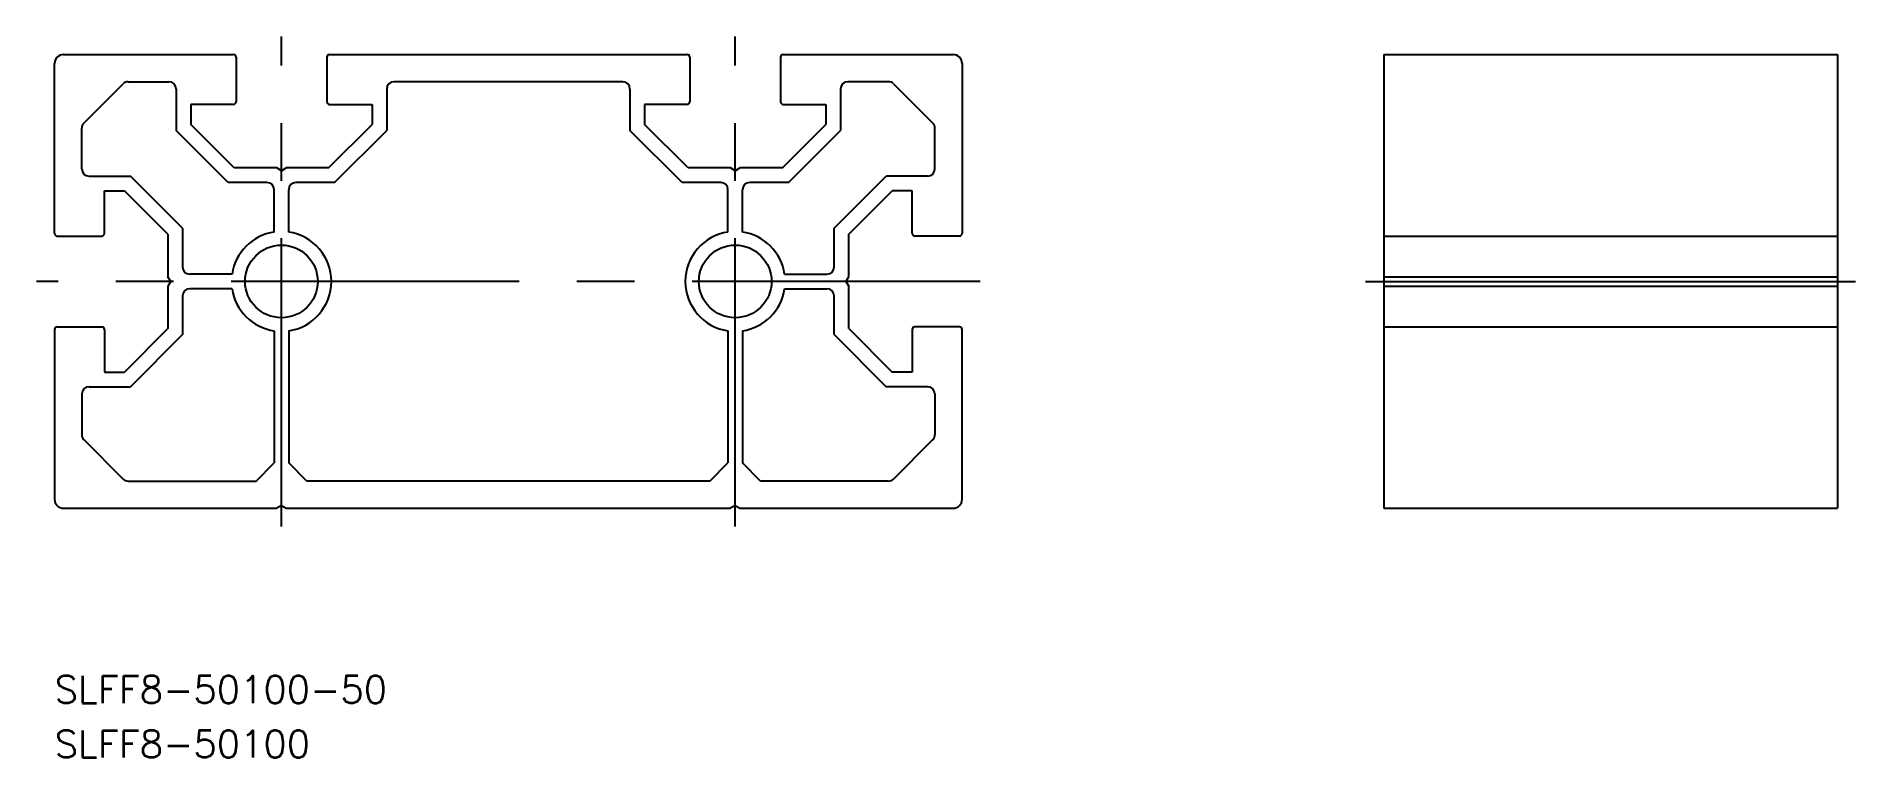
# Model space of a CAD drawing. Extents: x -27 to 173, y -52 to 27.
import ezdxf

# ---------------------------------------------------------------- set-up
doc = ezdxf.new("R2010")
doc.units = 0
doc.linetypes.add('CENTER', pattern=[50.8, 31.75, -6.35, 6.35, -6.35])
doc.layers.get('0').update_dxf_attribs({"linetype": 'CONTINUOUS'})
doc.layers.add('CENTER', color=1, linetype='CENTER')
doc.styles.get("Standard").update_dxf_attribs({"font": 'txt.shx', "height": 3, "bigfont": 'bigfont.shx'})

# ---------------------------------------------------------------- blocks, each defined once
blk = doc.blocks.new('*U5')
at = {"color": 7, "linetype": 'CONTINUOUS'}
blk.add_text('SLFF8-50100-50', height=3, dxfattribs=at).set_placement((-25, -46.47))
blk = doc.blocks.new('*U6')
at = {"color": 7, "linetype": 'CONTINUOUS'}
blk.add_text('SLFF8-50100', height=3, dxfattribs=at).set_placement((-25, -52.47))

msp = doc.modelspace()

# ---------------------------------------------------------------- linework, layer by layer
at = {"color": 7, "linetype": 'CONTINUOUS'}
for p, q in [((-24, 25), (-5.3, 25)), ((-5, 24.7), (-5, 19.8)), ((5, 24.7), (5, 19.8)), ((5.3, 25), (44.7, 25)), ((45, 24.7), (45, 19.8)), ((55, 24.7), (55, 19.8)), ((55.3, 25), (74, 25)), ((121.45, 25), (171.45, 25)), ((121.45, 25), (121.45, -25)), ((171.45, 25), (171.45, -25)), ((-25, 5.3), (-25, 24)), ((75, 24), (75, 5.3)), ((-21.77, 17.43), (-17.43, 21.77)), ((-16.87, 22), (-12.4, 22)), ((-11.6, 21.2), (-11.6, 16.64)), ((11.6, 21.2), (11.6, 16.64)), ((37.6, 22), (12.4, 22)), ((38.4, 21.2), (38.4, 16.64)), ((61.6, 21.2), (61.6, 16.64)), ((66.87, 22), (62.4, 22)), ((67.43, 21.77), (71.77, 17.43)), ((-5.3, 19.5), (-10, 19.5)), ((-10, 19.5), (-10, 17.3)), ((5.3, 19.5), (10, 19.5)), ((10, 19.5), (10, 17.3)), ((44.7, 19.5), (40, 19.5)), ((40, 19.5), (40, 17.3)), ((55.3, 19.5), (60, 19.5)), ((60, 19.5), (60, 17.3)), ((-22, 12.4), (-22, 16.87)), ((-5.86, 10.9), (-11.6, 16.64)), ((-5.2, 12.5), (-10, 17.3)), ((5.2, 12.5), (10, 17.3)), ((5.86, 10.9), (11.6, 16.64)), ((44.14, 10.9), (38.4, 16.64)), ((44.8, 12.5), (40, 17.3)), ((55.2, 12.5), (60, 17.3)), ((55.86, 10.9), (61.6, 16.64)), ((72, 12.4), (72, 16.87)), ((-0.52, 12.5), (-5.2, 12.5)), ((0, 12.2), (-0.52, 12.5)), ((0, 12.2), (0.52, 12.5)), ((5.2, 12.5), (0.52, 12.5)), ((49.48, 12.5), (44.8, 12.5)), ((50, 12.2), (49.48, 12.5)), ((50, 12.2), (50.52, 12.5)), ((55.2, 12.5), (50.52, 12.5)), ((-21.2, 11.6), (-16.64, 11.6)), ((-10.9, 5.86), (-16.64, 11.6)), ((-1.6, 10.9), (-5.86, 10.9)), ((-0.8, 5.44), (-0.8, 10.1)), ((0.8, 5.44), (0.8, 10.1)), ((5.86, 10.9), (1.6, 10.9)), ((48.4, 10.9), (44.14, 10.9)), ((49.2, 5.44), (49.2, 10.1)), ((50.8, 5.44), (50.8, 10.1)), ((55.86, 10.9), (51.6, 10.9)), ((60.9, 5.86), (66.64, 11.6)), ((71.2, 11.6), (66.64, 11.6)), ((-19.5, 5.3), (-19.5, 10)), ((-19.5, 10), (-17.3, 10)), ((-12.5, 5.2), (-17.3, 10)), ((62.5, 5.2), (67.3, 10)), ((69.5, 10), (67.3, 10)), ((69.5, 5.3), (69.5, 10)), ((-24.7, 5), (-19.8, 5)), ((-12.5, 5.2), (-12.5, 0.52)), ((-10.9, 5.86), (-10.9, 1.6)), ((60.9, 1.6), (60.9, 5.86)), ((62.5, 0.52), (62.5, 5.2)), ((74.7, 5), (69.8, 5)), ((121.45, 5), (171.45, 5)), ((-12.2, 0), (-12.5, 0.52)), ((-12.2, 0), (-12.5, -0.52)), ((-5.44, 0.8), (-10.1, 0.8)), ((55.44, 0.8), (60.1, 0.8)), ((62.2, 0), (62.5, 0.52)), ((62.2, 0), (62.5, -0.52)), ((121.45, 0.52), (171.45, 0.52)), ((-12.5, -0.52), (-12.5, -5.2)), ((-10.9, -1.6), (-10.9, -5.86)), ((-5.44, -0.8), (-10.1, -0.8)), ((55.44, -0.8), (60.1, -0.8)), ((60.9, -5.86), (60.9, -1.6)), ((62.5, -5.2), (62.5, -0.52)), ((121.45, 0), (171.45, 0)), ((121.45, -0.52), (171.45, -0.52)), ((-25, -5.3), (-25, -24)), ((-24.7, -5), (-19.8, -5)), ((-19.5, -5.3), (-19.5, -10)), ((-12.5, -5.2), (-17.3, -10)), ((-10.9, -5.86), (-16.64, -11.6)), ((-0.8, -5.44), (-0.8, -20)), ((0.8, -5.44), (0.8, -20)), ((49.2, -5.44), (49.2, -20)), ((50.8, -5.44), (50.8, -20)), ((60.9, -5.86), (66.64, -11.6)), ((62.5, -5.2), (67.3, -10)), ((69.5, -5.3), (69.5, -10)), ((74.7, -5), (69.8, -5)), ((75, -24), (75, -5.3)), ((121.45, -5), (171.45, -5)), ((-19.5, -10), (-17.3, -10)), ((69.5, -10), (67.3, -10)), ((-21.2, -11.6), (-16.64, -11.6)), ((71.2, -11.6), (66.64, -11.6)), ((-22, -12.4), (-22, -16.87)), ((72, -12.4), (72, -16.87)), ((-21.77, -17.43), (-17.43, -21.77)), ((67.43, -21.77), (71.77, -17.43)), ((-2.8, -22), (-0.8, -20)), ((2.8, -22), (0.8, -20)), ((47.2, -22), (49.2, -20)), ((52.8, -22), (50.8, -20)), ((-16.87, -22), (-2.8, -22)), ((47.2, -22), (2.8, -22)), ((66.87, -22), (52.8, -22)), ((-24, -25), (-0.52, -25)), ((0, -24.7), (-0.52, -25)), ((0, -24.7), (0.52, -25)), ((0.52, -25), (49.48, -25)), ((50, -24.7), (49.48, -25)), ((50, -24.7), (50.52, -25)), ((50.52, -25), (74, -25)), ((121.45, -25), (171.45, -25))]:
    msp.add_line(p, q, dxfattribs=at)
for centre in [(0, 0), (50, 0)]:
    msp.add_circle(centre, 4, dxfattribs=at)
for centre, radius, start, end in [((-24, 24), 1, 90, 180), ((-5.3, 24.7), 0.3, 0, 90), ((5.3, 24.7), 0.3, 90, 180), ((44.7, 24.7), 0.3, 0, 90), ((55.3, 24.7), 0.3, 90, 180), ((74, 24), 1, 0, 90), ((-16.87, 21.2), 0.8, 90, 135), ((-12.4, 21.2), 0.8, 0, 90), ((12.4, 21.2), 0.8, 90, 180), ((37.6, 21.2), 0.8, 0, 90), ((62.4, 21.2), 0.8, 90, 180), ((66.87, 21.2), 0.8, 45, 90), ((-5.3, 19.8), 0.3, 270, 0), ((5.3, 19.8), 0.3, 180, 270), ((44.7, 19.8), 0.3, 270, 0), ((55.3, 19.8), 0.3, 180, 270), ((-21.2, 16.87), 0.8, 135, 180), ((71.2, 16.87), 0.8, 0, 45), ((-21.2, 12.4), 0.8, 180, 270), ((71.2, 12.4), 0.8, 270, 0), ((-1.6, 10.1), 0.8, 0, 90), ((1.6, 10.1), 0.8, 90, 180), ((48.4, 10.1), 0.8, 0, 90), ((51.6, 10.1), 0.8, 90, 180), ((-24.7, 5.3), 0.3, 180, 270), ((-19.8, 5.3), 0.3, 270, 0), ((0, 0), 5.5, 98.3636, 171.6364), ((0, 0), 5.5, 278.3636, 81.6364), ((50, 0), 5.5, 98.3636, 261.6364), ((50, 0), 5.5, 8.3636, 81.6364), ((69.8, 5.3), 0.3, 180, 270), ((74.7, 5.3), 0.3, 270, 0), ((-10.1, 1.6), 0.8, 180, 270), ((60.1, 1.6), 0.8, 270, 0), ((-10.1, -1.6), 0.8, 90, 180), ((0, 0), 5.5, 188.3636, 261.6364), ((50, 0), 5.5, 278.3636, 351.6364), ((60.1, -1.6), 0.8, 0, 90), ((-24.7, -5.3), 0.3, 90, 180), ((-19.8, -5.3), 0.3, 0, 90), ((69.8, -5.3), 0.3, 90, 180), ((74.7, -5.3), 0.3, 0, 90), ((-21.2, -12.4), 0.8, 90, 180), ((71.2, -12.4), 0.8, 0, 90), ((-21.2, -16.87), 0.8, 180, 225), ((71.2, -16.87), 0.8, 315, 0), ((-16.87, -21.2), 0.8, 225, 270), ((66.87, -21.2), 0.8, 270, 315), ((-24, -24), 1, 180, 270), ((74, -24), 1, 270, 0)]:
    msp.add_arc(centre, radius, start, end, dxfattribs=at)
at = {"layer": 'CENTER', "color": 1, "linetype": 'CENTER'}
for p, q in [((0, -27), (0, 27)), ((50, -27), (50, 27)), ((77, 0), (-27, 0)), ((119.45, 0), (173.45, 0))]:
    msp.add_line(p, q, dxfattribs=at)

# ---------------------------------------------------------------- block references
at = {"color": 7, "linetype": 'CONTINUOUS'}
for name in ['*U5', '*U6']:
    msp.add_blockref(name, (0, 0), dxfattribs=at)

doc.saveas('drawing.dxf')
